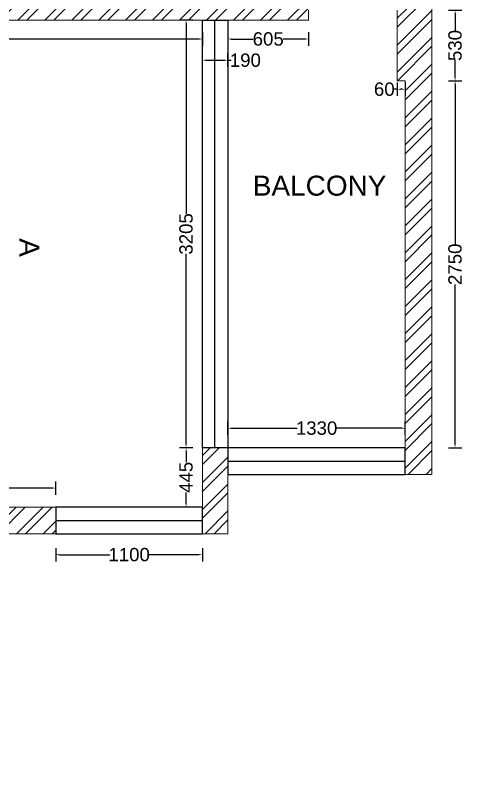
# Model space of a CAD drawing. Header units: millimetres. Extents: x 320648 to 374874, y 181010 to 214614.
# Drawn here: x 334766 to 338128, y 199939 to 205626 of the extents above; entities that cross this region are included whole.
import ezdxf

# ---------------------------------------------------------------- set-up
doc = ezdxf.new("R2010")
doc.units = ezdxf.units.MM
doc.layers.get('0').update_dxf_attribs({"color": 255})
doc.layers.get('Defpoints').update_dxf_attribs({"color": 2})
doc.layers.add('DOOR', color=1, linetype='Continuous')
doc.layers.add('WINDOW', color=5, linetype='Continuous')
doc.layers.add('ELIVATION', color=255, linetype='Continuous', lineweight=18)
doc.styles.get("Standard").update_dxf_attribs({"font": 'arial.ttf'})
doc.dimstyles.new('ISO-25', dxfattribs={"dimtxt": 100, "dimasz": 25, "dimexe": 50, "dimexo": 1, "dimtad": 0, "dimdec": 0, "dimdsep": 46, "dimtxsty": 'Standard', "dimcen": 2.5, "dimclrd": 2, "dimclre": 252, "dimclrt": 1, "dimadec": 0, "dimazin": 0, "dimtfac": 1, "dimtdec": 0, "dimtmove": 0, "dimatfit": 3, "dimfxl": 50, "dimfxlon": 1, "dimarcsym": 0})
pattern_1 = [(45, (-18938.19, 57355.5), (-101.02788, 101.02788), []), (45, (-18870.83, 57355.5), (-101.02788, 101.02788), [])]

# ---------------------------------------------------------------- blocks, each defined once
blk = doc.blocks.new('*D85')
at = {"layer": 'Defpoints', "color": 0, "ltscale": 2, "transparency": 16777216}
for p in [(331729.7, 205588.5), (336169.7, 205588.5), (336169.7, 205447.4)]:
    blk.add_point(p, dxfattribs=at)
at = {"layer": 'ELIVATION', "color": 252, "lineweight": -2, "ltscale": 2, "transparency": 16777216}
for p, q in [((331729.7, 205497.4), (331729.7, 205397.4)), ((336169.7, 205497.4), (336169.7, 205397.4))]:
    blk.add_line(p, q, dxfattribs=at)
at = {"layer": 'ELIVATION', "color": 2, "lineweight": -2, "ltscale": 2, "transparency": 16777216}
for p, q in [((331754.7, 205447.4), (333797.9, 205447.4)), ((336144.7, 205447.4), (334101.5, 205447.4))]:
    blk.add_line(p, q, dxfattribs=at)
at = {"layer": 'ELIVATION', "color": 2, "ltscale": 2, "transparency": 16777216}
for points in [[(331754.7, 205451.5), (331754.7, 205443.2), (331729.7, 205447.4)], [(336144.7, 205451.5), (336144.7, 205443.2), (336169.7, 205447.4)]]:
    blk.add_solid(points, dxfattribs=at)
at = {"layer": 'ELIVATION', "color": 1, "ltscale": 2, "transparency": 16777216, "insert": (333949.7, 205447.4), "char_height": 100, "attachment_point": 5}
blk.add_mtext('4440', dxfattribs=at)
blk = doc.blocks.new('*D86')
at = {"layer": 'Defpoints', "color": 0, "ltscale": 2, "transparency": 16777216}
for p in [(336359.7, 205588.5), (336964.7, 205588.5), (336964.7, 205447.4)]:
    blk.add_point(p, dxfattribs=at)
at = {"layer": 'ELIVATION', "color": 252, "lineweight": -2, "ltscale": 2, "transparency": 16777216}
for p, q in [((336359.7, 205497.4), (336359.7, 205397.4)), ((336964.7, 205497.4), (336964.7, 205397.4))]:
    blk.add_line(p, q, dxfattribs=at)
at = {"layer": 'ELIVATION', "color": 2, "lineweight": -2, "ltscale": 2, "transparency": 16777216}
for p, q in [((336384.7, 205447.4), (336550.4, 205447.4)), ((336939.7, 205447.4), (336773.9, 205447.4))]:
    blk.add_line(p, q, dxfattribs=at)
at = {"layer": 'ELIVATION', "color": 2, "ltscale": 2, "transparency": 16777216}
for points in [[(336384.7, 205451.5), (336384.7, 205443.2), (336359.7, 205447.4)], [(336939.7, 205451.5), (336939.7, 205443.2), (336964.7, 205447.4)]]:
    blk.add_solid(points, dxfattribs=at)
at = {"layer": 'ELIVATION', "color": 1, "ltscale": 2, "transparency": 16777216, "insert": (336662.2, 205447.4), "char_height": 100, "attachment_point": 5}
blk.add_mtext('605', dxfattribs=at)
blk = doc.blocks.new('*D88')
at = {"layer": 'Defpoints', "color": 0, "ltscale": 2, "transparency": 16777216}
for p in [(337629.7, 205663.5), (337629.7, 205133.5), (338062.6, 205133.5)]:
    blk.add_point(p, dxfattribs=at)
at = {"layer": 'ELIVATION', "color": 252, "lineweight": -2, "ltscale": 2, "transparency": 16777216}
for p, q in [((338012.6, 205663.5), (338112.6, 205663.5)), ((338012.6, 205133.5), (338112.6, 205133.5))]:
    blk.add_line(p, q, dxfattribs=at)
at = {"layer": 'ELIVATION', "color": 2, "lineweight": -2, "ltscale": 2, "transparency": 16777216}
for p, q in [((338062.6, 205638.5), (338062.6, 205509.5)), ((338062.6, 205158.5), (338062.6, 205287.6))]:
    blk.add_line(p, q, dxfattribs=at)
at = {"layer": 'ELIVATION', "color": 2, "ltscale": 2, "transparency": 16777216}
for points in [[(338058.5, 205638.5), (338066.8, 205638.5), (338062.6, 205663.5)], [(338058.5, 205158.5), (338066.8, 205158.5), (338062.6, 205133.5)]]:
    blk.add_solid(points, dxfattribs=at)
at = {"layer": 'ELIVATION', "color": 1, "ltscale": 2, "transparency": 16777216, "insert": (338062.6, 205398.5), "char_height": 100, "attachment_point": 5, "rotation": 90}
blk.add_mtext('530', dxfattribs=at)
blk = doc.blocks.new('*D89')
at = {"layer": 'Defpoints', "color": 0, "ltscale": 2, "transparency": 16777216}
for p in [(337689.7, 205133.5), (337689.7, 202383.5), (338062.6, 202383.5)]:
    blk.add_point(p, dxfattribs=at)
at = {"layer": 'ELIVATION', "color": 252, "lineweight": -2, "ltscale": 2, "transparency": 16777216}
for p, q in [((338012.6, 205133.5), (338112.6, 205133.5)), ((338012.6, 202383.5), (338112.6, 202383.5))]:
    blk.add_line(p, q, dxfattribs=at)
at = {"layer": 'ELIVATION', "color": 2, "lineweight": -2, "ltscale": 2, "transparency": 16777216}
for p, q in [((338062.6, 205108.5), (338062.6, 203909.2)), ((338062.6, 202408.5), (338062.6, 203607.9))]:
    blk.add_line(p, q, dxfattribs=at)
at = {"layer": 'ELIVATION', "color": 2, "ltscale": 2, "transparency": 16777216}
for points in [[(338058.5, 205108.5), (338066.8, 205108.5), (338062.6, 205133.5)], [(338058.5, 202408.5), (338066.8, 202408.5), (338062.6, 202383.5)]]:
    blk.add_solid(points, dxfattribs=at)
at = {"layer": 'ELIVATION', "color": 1, "ltscale": 2, "transparency": 16777216, "insert": (338062.6, 203758.5), "char_height": 100, "attachment_point": 5, "rotation": 90}
blk.add_mtext('2750', dxfattribs=at)
blk = doc.blocks.new('*D90')
at = {"layer": 'Defpoints', "color": 0, "ltscale": 2, "transparency": 16777216}
for p in [(337689.7, 202529.6), (336359.7, 202383.5), (337689.7, 202383.5)]:
    blk.add_point(p, dxfattribs=at)
at = {"layer": 'ELIVATION', "color": 252, "lineweight": -2, "ltscale": 2, "transparency": 16777216}
for p, q in [((336359.7, 202479.6), (336359.7, 202579.6)), ((337689.7, 202479.6), (337689.7, 202579.6))]:
    blk.add_line(p, q, dxfattribs=at)
at = {"layer": 'ELIVATION', "color": 2, "lineweight": -2, "ltscale": 2, "transparency": 16777216}
for p, q in [((336384.7, 202529.6), (336879.6, 202529.6)), ((337664.7, 202529.6), (337169.8, 202529.6))]:
    blk.add_line(p, q, dxfattribs=at)
at = {"layer": 'ELIVATION', "color": 2, "ltscale": 2, "transparency": 16777216}
for points in [[(336384.7, 202533.8), (336384.7, 202525.5), (336359.7, 202529.6)], [(337664.7, 202533.8), (337664.7, 202525.5), (337689.7, 202529.6)]]:
    blk.add_solid(points, dxfattribs=at)
at = {"layer": 'ELIVATION', "color": 1, "ltscale": 2, "transparency": 16777216, "insert": (337024.7, 202529.6), "char_height": 100, "attachment_point": 5}
blk.add_mtext('1330', dxfattribs=at)
blk = doc.blocks.new('*D91')
at = {"layer": 'Defpoints', "color": 0, "ltscale": 2, "transparency": 16777216}
for p in [(336046.6, 205588.5), (336169.7, 205588.5), (336169.7, 202383.5)]:
    blk.add_point(p, dxfattribs=at)
at = {"layer": 'ELIVATION', "color": 252, "lineweight": -2, "ltscale": 2, "transparency": 16777216}
for p, q in [((336096.6, 205588.5), (335996.6, 205588.5)), ((336096.6, 202383.5), (335996.6, 202383.5))]:
    blk.add_line(p, q, dxfattribs=at)
at = {"layer": 'ELIVATION', "color": 2, "lineweight": -2, "ltscale": 2, "transparency": 16777216}
for p, q in [((336046.6, 205563.5), (336046.6, 204136.3)), ((336046.6, 202408.5), (336046.6, 203835.7))]:
    blk.add_line(p, q, dxfattribs=at)
at = {"layer": 'ELIVATION', "color": 2, "ltscale": 2, "transparency": 16777216}
for points in [[(336042.4, 205563.5), (336050.8, 205563.5), (336046.6, 205588.5)], [(336042.4, 202408.5), (336050.8, 202408.5), (336046.6, 202383.5)]]:
    blk.add_solid(points, dxfattribs=at)
at = {"layer": 'ELIVATION', "color": 1, "ltscale": 2, "transparency": 16777216, "insert": (336046.6, 203986), "char_height": 100, "attachment_point": 5, "rotation": 90}
blk.add_mtext('3205', dxfattribs=at)
blk = doc.blocks.new('*D92')
at = {"layer": 'Defpoints', "color": 0, "ltscale": 2, "transparency": 16777216}
for p in [(336046.6, 202383.5), (336169.7, 202383.5), (336169.7, 201938.5)]:
    blk.add_point(p, dxfattribs=at)
at = {"layer": 'ELIVATION', "color": 252, "lineweight": -2, "ltscale": 2, "transparency": 16777216}
for p, q in [((336096.6, 202383.5), (335996.6, 202383.5)), ((336096.6, 201938.5), (335996.6, 201938.5))]:
    blk.add_line(p, q, dxfattribs=at)
at = {"layer": 'ELIVATION', "color": 2, "lineweight": -2, "ltscale": 2, "transparency": 16777216}
for p, q in [((336046.6, 202358.5), (336046.6, 202274.5)), ((336046.6, 201963.5), (336046.6, 202047.5))]:
    blk.add_line(p, q, dxfattribs=at)
at = {"layer": 'ELIVATION', "color": 2, "ltscale": 2, "transparency": 16777216}
for points in [[(336042.4, 202358.5), (336050.8, 202358.5), (336046.6, 202383.5)], [(336042.4, 201963.5), (336050.8, 201963.5), (336046.6, 201938.5)]]:
    blk.add_solid(points, dxfattribs=at)
at = {"layer": 'ELIVATION', "color": 1, "ltscale": 2, "transparency": 16777216, "insert": (336046.6, 202161), "char_height": 100, "attachment_point": 5, "rotation": 90}
blk.add_mtext('445', dxfattribs=at)
blk = doc.blocks.new('*D93')
at = {"layer": 'Defpoints', "color": 0, "ltscale": 2, "transparency": 16777216}
for p in [(335069.7, 201738.5), (336169.7, 201738.5), (336169.7, 201581.5)]:
    blk.add_point(p, dxfattribs=at)
at = {"layer": 'ELIVATION', "color": 252, "lineweight": -2, "ltscale": 2, "transparency": 16777216}
for p, q in [((335069.7, 201631.5), (335069.7, 201531.5)), ((336169.7, 201631.5), (336169.7, 201531.5))]:
    blk.add_line(p, q, dxfattribs=at)
at = {"layer": 'ELIVATION', "color": 2, "lineweight": -2, "ltscale": 2, "transparency": 16777216}
for p, q in [((335094.7, 201581.5), (335474.6, 201581.5)), ((336144.7, 201581.5), (335764.8, 201581.5))]:
    blk.add_line(p, q, dxfattribs=at)
at = {"layer": 'ELIVATION', "color": 2, "ltscale": 2, "transparency": 16777216}
for points in [[(335094.7, 201585.7), (335094.7, 201577.4), (335069.7, 201581.5)], [(336144.7, 201585.7), (336144.7, 201577.4), (336169.7, 201581.5)]]:
    blk.add_solid(points, dxfattribs=at)
at = {"layer": 'ELIVATION', "color": 1, "ltscale": 2, "transparency": 16777216, "insert": (335619.7, 201581.5), "char_height": 100, "attachment_point": 5}
blk.add_mtext('1100', dxfattribs=at)
blk = doc.blocks.new('*D94')
at = {"layer": 'Defpoints', "color": 0, "ltscale": 2, "transparency": 16777216}
for p in [(332809.7, 202080.9), (332809.7, 201938.5), (335069.7, 201938.5)]:
    blk.add_point(p, dxfattribs=at)
at = {"layer": 'ELIVATION', "color": 252, "lineweight": -2, "ltscale": 2, "transparency": 16777216}
for p, q in [((332809.7, 202030.9), (332809.7, 202130.9)), ((335069.7, 202030.9), (335069.7, 202130.9))]:
    blk.add_line(p, q, dxfattribs=at)
at = {"layer": 'ELIVATION', "color": 2, "lineweight": -2, "ltscale": 2, "transparency": 16777216}
for p, q in [((332834.7, 202080.9), (333789.1, 202080.9)), ((335044.7, 202080.9), (334090.3, 202080.9))]:
    blk.add_line(p, q, dxfattribs=at)
at = {"layer": 'ELIVATION', "color": 2, "ltscale": 2, "transparency": 16777216}
for points in [[(332834.7, 202085.1), (332834.7, 202076.8), (332809.7, 202080.9)], [(335044.7, 202085.1), (335044.7, 202076.8), (335069.7, 202080.9)]]:
    blk.add_solid(points, dxfattribs=at)
at = {"layer": 'ELIVATION', "color": 1, "ltscale": 2, "transparency": 16777216, "insert": (333939.7, 202080.9), "char_height": 100, "attachment_point": 5}
blk.add_mtext('2260', dxfattribs=at)
blk = doc.blocks.new('*D103')
at = {"layer": 'Defpoints', "color": 0, "ltscale": 2, "transparency": 16777216}
for p in [(336359.7, 205288), (336169.7, 205241.1), (336359.7, 205241.1)]:
    blk.add_point(p, dxfattribs=at)
at = {"layer": 'ELIVATION', "color": 252, "lineweight": -2, "ltscale": 2, "transparency": 16777216}
for p, q in [((336169.7, 205242.1), (336169.7, 205338)), ((336359.7, 205242.1), (336359.7, 205338))]:
    blk.add_line(p, q, dxfattribs=at)
at = {"layer": 'ELIVATION', "color": 2, "lineweight": -2, "ltscale": 2, "transparency": 16777216}
for p, q in [((336194.7, 205288), (336334.7, 205288)), ((336359.7, 205288), (336384.7, 205288))]:
    blk.add_line(p, q, dxfattribs=at)
at = {"layer": 'ELIVATION', "color": 2, "ltscale": 2, "transparency": 16777216}
for points in [[(336194.7, 205292.2), (336194.7, 205283.8), (336169.7, 205288)], [(336334.7, 205292.2), (336334.7, 205283.8), (336359.7, 205288)]]:
    blk.add_solid(points, dxfattribs=at)
at = {"layer": 'ELIVATION', "color": 1, "ltscale": 2, "transparency": 16777216, "insert": (336490.9, 205288), "char_height": 100, "attachment_point": 5}
blk.add_mtext('190', dxfattribs=at)
blk = doc.blocks.new('*D104')
at = {"layer": 'Defpoints', "color": 0, "ltscale": 2, "transparency": 16777216}
for p in [(337629.7, 205133.5), (337689.7, 205133.5), (337629.7, 205070.9)]:
    blk.add_point(p, dxfattribs=at)
at = {"layer": 'ELIVATION', "color": 252, "lineweight": -2, "ltscale": 2, "transparency": 16777216}
for p, q in [((337629.7, 205120.9), (337629.7, 205020.9)), ((337689.7, 205120.9), (337689.7, 205020.9))]:
    blk.add_line(p, q, dxfattribs=at)
at = {"layer": 'ELIVATION', "color": 2, "lineweight": -2, "ltscale": 2, "transparency": 16777216}
for p, q in [((337629.7, 205070.9), (337604.7, 205070.9)), ((337664.7, 205070.9), (337654.7, 205070.9))]:
    blk.add_line(p, q, dxfattribs=at)
at = {"layer": 'ELIVATION', "color": 2, "ltscale": 2, "transparency": 16777216}
for points in [[(337654.7, 205075), (337654.7, 205066.7), (337629.7, 205070.9)], [(337664.7, 205075), (337664.7, 205066.7), (337689.7, 205070.9)]]:
    blk.add_solid(points, dxfattribs=at)
at = {"layer": 'ELIVATION', "color": 1, "ltscale": 2, "transparency": 16777216, "insert": (337532.3, 205070.9), "char_height": 100, "attachment_point": 5}
blk.add_mtext('60', dxfattribs=at)

msp = doc.modelspace()

# ---------------------------------------------------------------- hatches: boundary and pattern name
at = {"layer": 'DOOR', "ltscale": 15}
h = msp.add_hatch(dxfattribs=at)
h.set_pattern_fill('ANSI32', color=251, scale=15)
h.set_pattern_definition(pattern_1)
h.paths.add_polyline_path([(336964.7, 205663.5), (336964.7, 205773.5), (336964.7, 208628.5), (335869.7, 208628.5), (335869.7, 208428.5), (336779.7, 208428.5), (336779.7, 205728.5), (335309.7, 205728.5), (335309.7, 206748.5), (335099.7, 206748.5), (335099.7, 205758.5), (331729.7, 205758.5), (331489.7, 205758.5), (331489.7, 205108.5), (331539.7, 205108.5), (331539.7, 203133.5), (332619.7, 203133.5), (332619.7, 202833.5), (332809.7, 202833.5), (332809.7, 203313.5), (331729.7, 203313.5), (331729.7, 205588.5), (336964.7, 205588.5)])
h.paths.add_polyline_path([(335309.7, 209288.5), (335049.7, 209288.5), (335049.7, 209088.5), (335049.7, 208778.5), (335099.7, 208778.5), (335099.7, 207578.5), (335309.7, 207578.5), (335309.7, 208428.5), (335309.7, 208628.5)])
h.paths.add_polyline_path([(334204.7, 209288.5), (332519.7, 209288.5), (332519.7, 209088.5), (334204.7, 209088.5)])
h.paths.add_polyline_path([(331729.7, 209088.5), (331729.7, 209288.5), (331729.7, 210118.5), (331539.7, 210118.5), (331539.7, 209918.5), (331539.7, 209258.5), (331474.7, 209258.5), (331474.7, 208618.5), (331539.7, 208618.5), (331539.7, 206658.5), (331729.7, 206658.5)])
h = msp.add_hatch(dxfattribs=at)
h.set_pattern_fill('ANSI32', color=251, scale=15)
h.set_pattern_definition(pattern_1)
h.paths.add_polyline_path([(337689.7, 205133.5), (337689.7, 202383.5), (337689.7, 202183.5), (337889.7, 202183.5), (337889.7, 205773.5), (337629.7, 205773.5), (337629.7, 205663.5), (337629.7, 205133.5)])
h = msp.add_hatch(dxfattribs=at)
h.set_pattern_fill('ANSI32', color=251, scale=15)
h.set_pattern_definition(pattern_1)
h.paths.add_polyline_path([(334474.7, 200968.5), (334274.7, 200968.5), (334274.7, 200138.5), (331714.7, 200138.5), (331714.7, 201938.5), (331539.7, 201938.5), (331539.7, 200773.5), (331501.7, 200773.5), (331501.7, 200593.5), (331501.7, 199938.5), (334474.7, 199938.5)])
h.paths.add_polyline_path([(335069.7, 201938.5), (332809.7, 201938.5), (332554.7, 201938.5), (332554.7, 201738.5), (334274.7, 201738.5), (334474.7, 201738.5), (335069.7, 201738.5)], flags=17)
h.paths.add_polyline_path([(336359.7, 202183.5), (336359.7, 202383.5), (336169.7, 202383.5), (336169.7, 201938.5), (336169.7, 201738.5), (336359.7, 201738.5)], flags=17)

# ---------------------------------------------------------------- linework, layer by layer
at = {"layer": 'ELIVATION', "ltscale": 2}
for points in [[(331489.7, 205758.5), (331489.7, 205108.5), (331539.7, 205108.5), (331539.7, 203133.5), (332619.7, 203133.5), (332619.7, 202833.5), (332809.7, 202833.5), (332809.7, 203313.5), (331729.7, 203313.5), (331729.7, 205588.5), (336964.7, 205588.5), (336964.7, 205663.5)], [(334474.7, 201738.5), (336359.7, 201738.5), (336359.7, 202183.5), (337889.7, 202183.5), (337889.7, 205773.5)], [(337629.7, 205663.5), (337629.7, 205133.5), (337689.7, 205133.5), (337689.7, 202383.5), (336169.7, 202383.5), (336169.7, 201938.5), (335069.7, 201938.5), (332809.7, 201938.5)]]:
    msp.add_lwpolyline(points, dxfattribs=at)
at = {"layer": 'WINDOW', "ltscale": 5}
msp.add_lwpolyline([(336169.7, 202383.5), (336169.7, 205588.5), (336359.7, 205588.5), (336359.7, 202383.5), (336169.7, 202383.5)], dxfattribs=at)
at = {"layer": 'WINDOW', "ltscale": 2}
for points in [[(336262.2, 202383.5), (336262.2, 205588.5)], [(336359.7, 202283.5), (337689.7, 202283.5)], [(335069.7, 201838.5), (336169.7, 201838.5)]]:
    msp.add_lwpolyline(points, dxfattribs=at)
for points in [[(337689.7, 202383.5), (336359.7, 202383.5), (336359.7, 202183.5), (337689.7, 202183.5)], [(336169.7, 201938.5), (335069.7, 201938.5), (335069.7, 201738.5), (336169.7, 201738.5)]]:
    msp.add_lwpolyline(points, close=True, dxfattribs=at)

# ---------------------------------------------------------------- texts
at = {"color": 1, "insert": (336546.7, 204423), "char_height": 150, "attachment_point": 1}
msp.add_mtext_dynamic_manual_height_columns('BALCONY', width=3830.573, gutter_width=12.5, heights=[0], dxfattribs=at)
at = {"color": 1, "insert": (334947.3, 203953.9), "char_height": 150, "attachment_point": 1, "rotation": 270}
msp.add_mtext_dynamic_manual_height_columns('A', width=340.278, gutter_width=12.5, heights=[0], dxfattribs=at)

# ---------------------------------------------------------------- dimensions: what is measured, and where the dimension line sits
at = {"layer": 'ELIVATION', "ltscale": 2}
for base, p1, p2, picture, middle in [((338062.6, 205133.5), (337629.7, 205663.5), (337629.7, 205133.5), '*D88', (338062.6, 205398.5)), ((336046.6, 205588.5), (336169.7, 202383.5), (336169.7, 205588.5), '*D91', (336046.6, 203986)), ((338062.6, 202383.5), (337689.7, 205133.5), (337689.7, 202383.5), '*D89', (338062.6, 203758.5)), ((336046.6, 202383.5), (336169.7, 201938.5), (336169.7, 202383.5), '*D92', (336046.6, 202161))]:
    dim = msp.add_linear_dim(base=base, p1=p1, p2=p2, angle=90, dimstyle='ISO-25', dxfattribs=at)
    dim.commit()
    dim.dimension.update_dxf_attribs({"geometry": picture, "text_midpoint": middle})
for base, p1, p2, picture, middle in [((336169.7, 205447.4), (331729.7, 205588.5), (336169.7, 205588.5), '*D85', (333949.7, 205447.4)), ((336964.7, 205447.4), (336359.7, 205588.5), (336964.7, 205588.5), '*D86', (336662.2, 205447.4)), ((336359.7, 205288), (336169.7, 205241.1), (336359.7, 205241.1), '*D103', (336490.9, 205288)), ((337629.7, 205070.9), (337689.7, 205133.5), (337629.7, 205133.5), '*D104', (337532.3, 205070.9)), ((337689.7, 202529.6), (336359.7, 202383.5), (337689.7, 202383.5), '*D90', (337024.7, 202529.6)), ((332809.7, 202080.9), (335069.7, 201938.5), (332809.7, 201938.5), '*D94', (333939.7, 202080.9)), ((336169.7, 201581.5), (335069.7, 201738.5), (336169.7, 201738.5), '*D93', (335619.7, 201581.5))]:
    dim = msp.add_linear_dim(base=base, p1=p1, p2=p2, dimstyle='ISO-25', dxfattribs=at)
    dim.commit()
    dim.dimension.update_dxf_attribs({"geometry": picture, "text_midpoint": middle})

doc.saveas('drawing.dxf')
